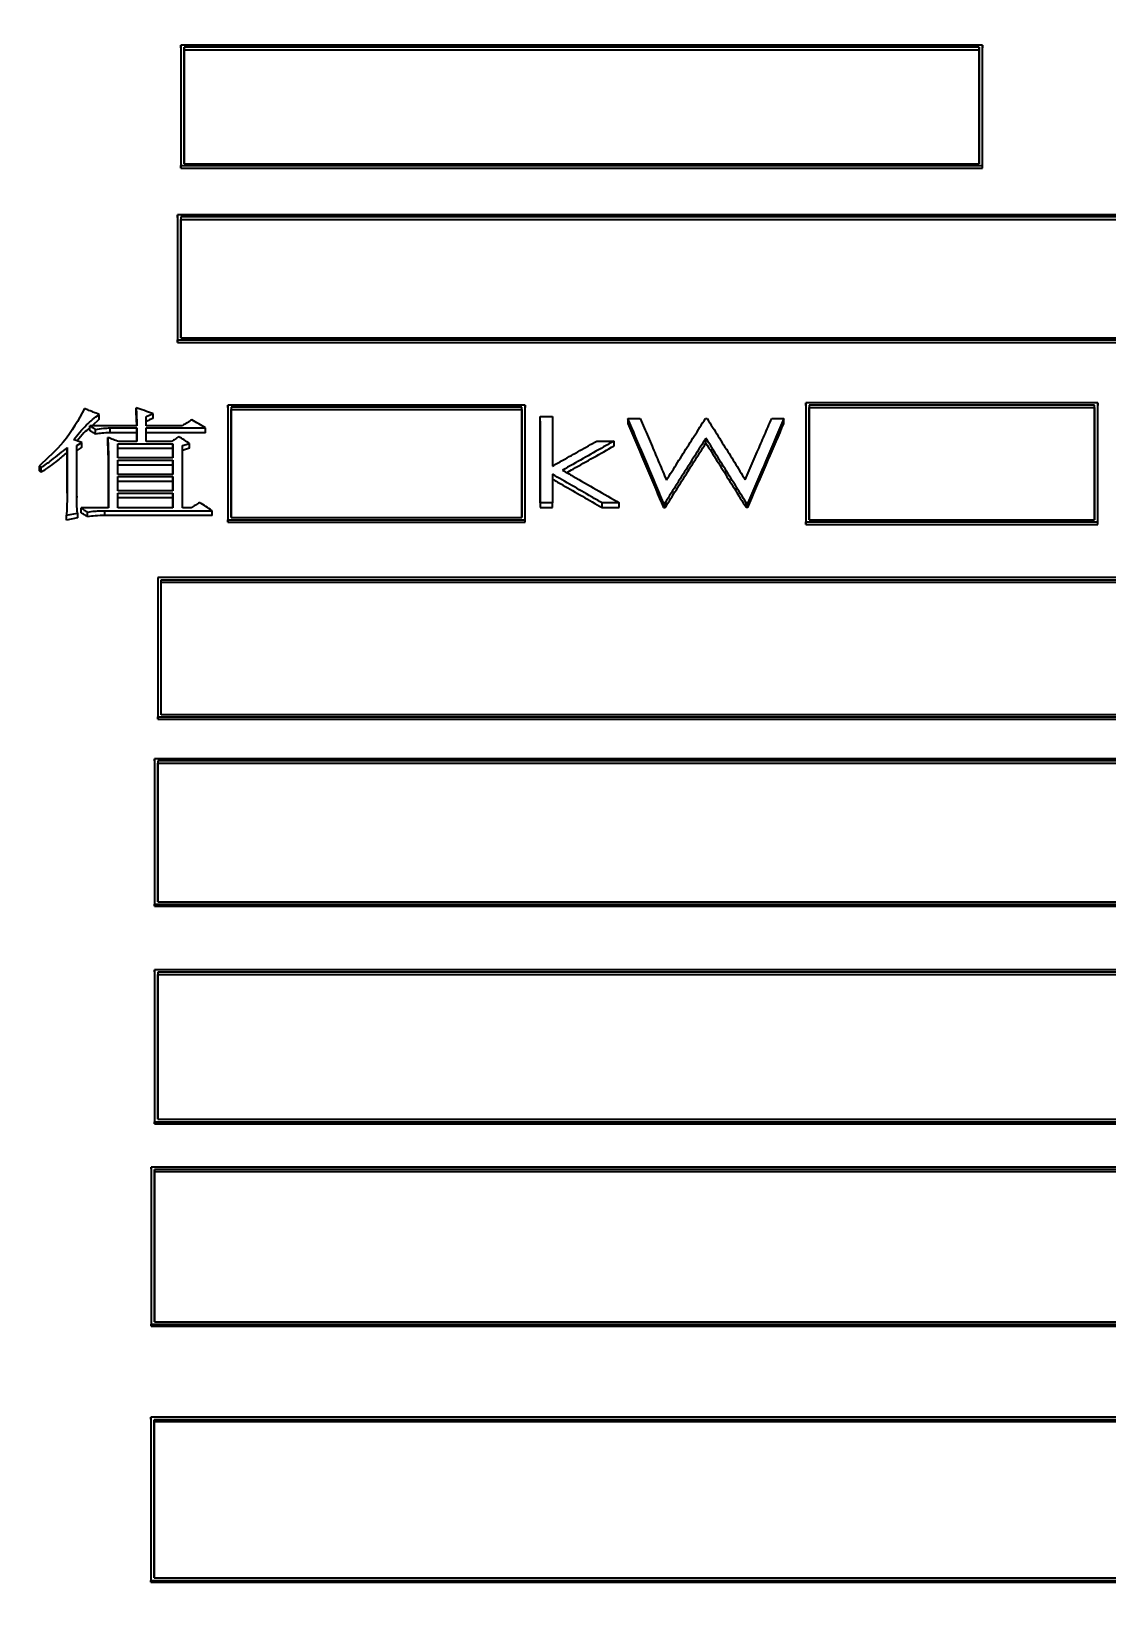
# Model space of a CAD drawing. Header units: millimetres. Extents: x 2126 to 3741, y 477 to 1658.
# Drawn here: x 2364.45 to 2380.51, y 1398.59 to 1422.12 of the extents above; entities that cross this region are included whole.
import ezdxf

# ---------------------------------------------------------------- set-up
doc = ezdxf.new("R2010")
doc.units = ezdxf.units.MM
doc.layers.add('AM_5', color=3, linetype='Continuous', lineweight=25)
doc.styles.add('SLDTEXTSTYLE1', font='txt.shx', dxfattribs={"width": 0.7, "bigfont": 'gbcbig.shx'})
doc.dimstyles.new('SLDDIMSTYLE12$0', dxfattribs={"dimtxt": 12, "dimasz": 10, "dimexe": 0, "dimexo": 0.0625, "dimgap": 0.875, "dimtad": 1, "dimdec": 1, "dimlfac": 1.8, "dimrnd": 1e-09, "dimzin": 12, "dimdsep": 46, "dimtxsty": 'SLDTEXTSTYLE1', "dimcen": 0.09, "dimdle": 8.16, "dimclrd": 3, "dimclre": 3, "dimadec": 0, "dimazin": 3, "dimtfac": 1, "dimtdec": 1, "dimtofl": 0, "dimtmove": 0, "dimatfit": 3, "dimfxl": 0, "dimfrac": 2, "dimtolj": 1, "dimlwd": 5, "dimlwe": 5, "dimarcsym": 0})

# ---------------------------------------------------------------- blocks, each defined once
blk = doc.blocks.new('*D20')
at = {"layer": 'AM_5', "color": 3, "lineweight": 5, "transparency": 16777216}
blk.add_line((2548.033, 1555.7), (2264.196, 1555.7), dxfattribs=at)
at = {"layer": 'AM_5', "color": 3, "linetype": 'Continuous', "lineweight": 5, "transparency": 16777216}
for p, q in [((2264.196, 1545.7), (2264.196, 1266.959)), ((2595.101, 1256.959), (2264.196, 1256.959))]:
    blk.add_line(p, q, dxfattribs=at)
at = {"layer": 'AM_5', "color": 3, "transparency": 16777216}
for points in [[(2262.529, 1545.7), (2265.863, 1545.7), (2264.196, 1555.7)], [(2262.529, 1266.959), (2265.863, 1266.959), (2264.196, 1256.959)]]:
    blk.add_solid(points, dxfattribs=at)
at = {"layer": 'Defpoints', "color": 0, "transparency": 16777216}
for p in [(2548.096, 1555.7), (2264.196, 1256.959), (2595.163, 1256.959)]:
    blk.add_point(p, dxfattribs=at)
at = {"layer": 'AM_5', "color": 0, "transparency": 16777216, "insert": (2257.321, 1403.647), "char_height": 12, "attachment_point": 5, "rotation": 90, "style": 'SLDTEXTSTYLE1'}
blk.add_mtext('\\A1;350', dxfattribs=at)

msp = doc.modelspace()

# ---------------------------------------------------------------- linework, layer by layer
at = {"color": 7, "linetype": 'Continuous', "lineweight": 25}
for p, q in [((2366.686, 1421.875), (2366.686, 1421.914)), ((2378.669, 1421.914), (2366.686, 1421.914)), ((2366.686, 1421.875), (2366.686, 1420.077)), ((2378.619, 1421.887), (2366.736, 1421.887)), ((2366.736, 1421.847), (2366.736, 1421.887)), ((2366.736, 1421.847), (2378.619, 1421.847)), ((2378.619, 1421.887), (2378.619, 1421.847)), ((2378.669, 1421.914), (2378.669, 1421.875)), ((2378.669, 1420.077), (2378.669, 1421.875)), ((2366.736, 1420.144), (2378.619, 1420.144)), ((2366.686, 1420.077), (2366.686, 1420.116)), ((2366.686, 1420.116), (2378.669, 1420.115)), ((2366.686, 1420.077), (2378.669, 1420.077)), ((2378.669, 1420.077), (2378.669, 1420.115)), ((2366.636, 1419.342), (2366.636, 1419.38)), ((2388.769, 1419.379), (2366.636, 1419.38)), ((2388.719, 1419.35), (2366.686, 1419.351)), ((2366.686, 1419.312), (2388.719, 1419.312)), ((2366.636, 1417.959), (2366.636, 1417.472)), ((2366.636, 1417.472), (2366.636, 1417.509)), ((2366.636, 1417.509), (2388.769, 1417.509)), ((2366.636, 1417.472), (2388.769, 1417.471)), ((2366.686, 1417.539), (2388.719, 1417.539)), ((2365.464, 1416.323), (2365.464, 1416.396)), ((2366.015, 1416.424), (2366.015, 1416.496)), ((2366.264, 1416.409), (2366.264, 1416.336)), ((2367.389, 1416.499), (2367.389, 1416.536)), ((2367.389, 1416.536), (2367.389, 1414.821)), ((2371.83, 1416.536), (2367.389, 1416.536)), ((2367.389, 1416.499), (2367.389, 1414.785)), ((2371.78, 1416.505), (2367.439, 1416.505)), ((2367.439, 1416.505), (2367.439, 1414.853)), ((2367.439, 1414.853), (2367.439, 1416.469)), ((2367.439, 1416.469), (2371.78, 1416.469)), ((2371.78, 1414.853), (2371.78, 1416.505)), ((2371.78, 1416.469), (2371.78, 1416.505)), ((2371.78, 1416.469), (2371.78, 1414.853)), ((2371.83, 1414.821), (2371.83, 1416.536)), ((2371.83, 1416.536), (2371.83, 1416.499)), ((2371.83, 1414.785), (2371.83, 1416.499)), ((2376.026, 1416.53), (2376.026, 1416.567)), ((2376.026, 1416.567), (2376.026, 1414.789)), ((2380.389, 1416.567), (2376.026, 1416.567)), ((2376.026, 1416.53), (2376.026, 1414.753)), ((2380.339, 1416.536), (2376.076, 1416.536)), ((2376.076, 1416.536), (2376.076, 1414.821)), ((2376.076, 1414.821), (2376.076, 1416.499)), ((2376.076, 1416.499), (2380.339, 1416.499)), ((2380.339, 1414.821), (2380.339, 1416.536)), ((2380.339, 1416.499), (2380.339, 1416.536)), ((2380.339, 1416.499), (2380.339, 1414.821)), ((2380.389, 1414.789), (2380.389, 1416.567)), ((2380.389, 1416.567), (2380.389, 1416.53)), ((2380.389, 1414.753), (2380.389, 1416.53)), ((2366.026, 1416.227), (2365.323, 1416.227)), ((2365.323, 1416.155), (2365.323, 1416.227)), ((2365.464, 1416.323), (2365.357, 1416.227)), ((2365.41, 1416.101), (2365.41, 1416.173)), ((2365.626, 1416.194), (2366.026, 1416.194)), ((2365.626, 1416.121), (2365.626, 1416.194)), ((2366.026, 1416.194), (2366.026, 1415.991)), ((2366.026, 1416.121), (2366.026, 1416.194)), ((2366.167, 1416.227), (2366.167, 1416.362)), ((2366.708, 1416.227), (2366.167, 1416.227)), ((2366.167, 1416.194), (2367.054, 1416.194)), ((2366.167, 1415.991), (2366.167, 1416.194)), ((2367.054, 1416.121), (2367.054, 1416.194)), ((2372.058, 1415.074), (2372.058, 1416.366)), ((2372.058, 1416.294), (2372.058, 1416.366)), ((2372.058, 1416.366), (2372.238, 1416.366)), ((2372.058, 1416.294), (2372.058, 1415.003)), ((2372.238, 1416.366), (2372.238, 1415.623)), ((2373.366, 1416.334), (2373.366, 1416.262)), ((2373.366, 1416.334), (2373.551, 1416.334)), ((2374.525, 1416.334), (2374.551, 1416.334)), ((2375.516, 1416.334), (2375.699, 1416.334)), ((2375.699, 1416.262), (2375.699, 1416.334)), ((2364.988, 1415.902), (2364.988, 1415.219)), ((2364.988, 1415.83), (2364.988, 1415.902)), ((2365.128, 1415.93), (2365.204, 1415.977)), ((2365.128, 1415.246), (2365.128, 1415.93)), ((2365.204, 1415.905), (2365.128, 1415.857)), ((2365.204, 1415.905), (2365.204, 1415.977)), ((2365.594, 1415.979), (2365.594, 1416.052)), ((2366.026, 1416.121), (2365.626, 1416.121)), ((2365.745, 1415.957), (2366.567, 1415.957)), ((2365.745, 1415.746), (2365.745, 1415.957)), ((2366.026, 1415.991), (2365.756, 1415.991)), ((2366.026, 1415.991), (2366.026, 1416.121)), ((2367.054, 1416.121), (2366.167, 1416.121)), ((2366.545, 1415.991), (2366.167, 1415.991)), ((2366.567, 1415.957), (2366.567, 1415.746)), ((2366.567, 1415.885), (2366.567, 1415.957)), ((2366.708, 1414.998), (2366.708, 1415.93)), ((2366.816, 1415.891), (2366.816, 1415.963)), ((2372.903, 1415.998), (2373.161, 1415.998)), ((2373.161, 1415.926), (2373.161, 1415.998)), ((2374.533, 1415.968), (2374.533, 1416.041)), ((2364.988, 1415.219), (2364.988, 1415.83)), ((2365.604, 1415.766), (2365.604, 1414.998)), ((2365.604, 1415.695), (2365.604, 1415.766)), ((2365.604, 1414.998), (2365.604, 1415.695)), ((2366.567, 1415.885), (2365.745, 1415.885)), ((2366.567, 1415.746), (2365.745, 1415.746)), ((2365.745, 1415.712), (2366.567, 1415.712)), ((2365.745, 1415.5), (2365.745, 1415.712)), ((2366.567, 1415.746), (2366.567, 1415.885)), ((2366.567, 1415.712), (2366.567, 1415.5)), ((2366.567, 1415.64), (2366.567, 1415.712)), ((2366.816, 1415.891), (2366.708, 1415.857)), ((2364.566, 1415.623), (2364.598, 1415.603)), ((2364.566, 1415.623), (2364.566, 1415.552)), ((2364.566, 1415.552), (2364.598, 1415.531)), ((2364.598, 1415.531), (2364.598, 1415.603)), ((2366.567, 1415.64), (2365.745, 1415.64)), ((2366.567, 1415.5), (2365.745, 1415.5)), ((2365.745, 1415.466), (2366.567, 1415.466)), ((2365.745, 1415.253), (2365.745, 1415.466)), ((2366.567, 1415.5), (2366.567, 1415.64)), ((2366.567, 1415.466), (2366.567, 1415.253)), ((2366.567, 1415.395), (2366.567, 1415.466)), ((2372.238, 1415.502), (2372.238, 1415.074)), ((2366.567, 1415.395), (2365.745, 1415.395)), ((2366.567, 1415.253), (2365.745, 1415.253)), ((2365.745, 1415.219), (2366.567, 1415.219)), ((2365.745, 1414.998), (2365.745, 1415.219)), ((2366.567, 1415.253), (2366.567, 1415.395)), ((2366.567, 1415.219), (2366.567, 1414.998)), ((2366.567, 1415.148), (2366.567, 1415.219)), ((2365.128, 1415.175), (2365.128, 1415.156)), ((2365.604, 1414.998), (2365.193, 1414.998)), ((2365.193, 1414.927), (2365.193, 1414.998)), ((2366.567, 1415.148), (2365.745, 1415.148)), ((2366.567, 1414.998), (2365.745, 1414.998)), ((2366.567, 1414.998), (2366.567, 1415.148)), ((2366.838, 1414.998), (2366.708, 1414.998)), ((2372.058, 1415.074), (2372.058, 1415.003)), ((2372.238, 1415.074), (2372.058, 1415.074)), ((2372.058, 1415.003), (2372.238, 1415.003)), ((2372.238, 1415.003), (2372.238, 1415.074)), ((2372.98, 1415.003), (2372.98, 1415.074)), ((2373.238, 1415.074), (2372.98, 1415.074)), ((2372.98, 1415.003), (2373.238, 1415.003)), ((2373.238, 1415.003), (2373.238, 1415.074)), ((2373.898, 1415.003), (2373.898, 1415.074)), ((2373.924, 1415.074), (2373.898, 1415.074)), ((2373.898, 1415.003), (2373.924, 1415.003)), ((2373.924, 1415.074), (2373.924, 1415.003)), ((2375.134, 1415.003), (2375.134, 1415.074)), ((2375.16, 1415.074), (2375.134, 1415.074)), ((2375.16, 1415.003), (2375.134, 1415.003)), ((2375.16, 1415.074), (2375.16, 1415.003)), ((2364.977, 1414.888), (2365.139, 1414.922)), ((2364.977, 1414.817), (2364.977, 1414.888)), ((2365.139, 1414.852), (2364.977, 1414.817)), ((2365.139, 1414.922), (2365.139, 1414.852)), ((2365.291, 1414.865), (2365.291, 1414.936)), ((2365.55, 1414.886), (2365.55, 1414.957)), ((2367.151, 1414.886), (2365.55, 1414.886)), ((2367.151, 1414.886), (2367.151, 1414.957)), ((2367.389, 1414.785), (2367.389, 1414.821)), ((2367.389, 1414.821), (2371.83, 1414.821)), ((2367.389, 1414.785), (2371.83, 1414.785)), ((2367.439, 1414.853), (2371.78, 1414.853)), ((2371.83, 1414.785), (2371.83, 1414.821)), ((2376.026, 1414.753), (2376.026, 1414.789)), ((2376.026, 1414.789), (2380.389, 1414.789)), ((2376.026, 1414.753), (2380.389, 1414.753)), ((2376.076, 1414.821), (2380.339, 1414.821)), ((2380.389, 1414.753), (2380.389, 1414.789)), ((2366.341, 1413.958), (2366.341, 1413.922)), ((2388.474, 1413.957), (2366.341, 1413.958)), ((2366.391, 1413.925), (2388.424, 1413.925)), ((2366.391, 1413.89), (2388.424, 1413.89)), ((2366.341, 1412.882), (2366.341, 1411.841)), ((2388.424, 1411.908), (2366.391, 1411.908)), ((2366.341, 1411.841), (2366.341, 1411.875)), ((2366.341, 1411.875), (2388.474, 1411.874)), ((2366.341, 1411.841), (2388.474, 1411.841)), ((2366.291, 1411.217), (2366.291, 1411.25)), ((2388.424, 1411.25), (2366.291, 1411.25)), ((2388.374, 1411.216), (2366.341, 1411.216)), ((2366.341, 1411.216), (2366.341, 1411.183)), ((2366.341, 1411.183), (2388.374, 1411.183)), ((2366.291, 1410.132), (2366.291, 1409.045)), ((2366.291, 1409.045), (2366.291, 1409.077)), ((2366.291, 1409.077), (2388.424, 1409.077)), ((2366.341, 1409.112), (2388.374, 1409.112)), ((2366.291, 1409.045), (2388.424, 1409.045)), ((2388.424, 1408.092), (2366.291, 1408.092)), ((2366.291, 1408.062), (2366.291, 1408.092)), ((2388.374, 1408.057), (2366.341, 1408.057)), ((2366.341, 1408.057), (2366.341, 1408.026)), ((2366.341, 1408.026), (2388.374, 1408.026)), ((2366.291, 1406.108), (2366.291, 1405.794)), ((2366.291, 1405.823), (2388.424, 1405.823)), ((2366.291, 1405.794), (2366.291, 1405.823)), ((2366.291, 1405.794), (2388.424, 1405.794)), ((2366.341, 1405.86), (2388.374, 1405.86)), ((2388.374, 1405.146), (2366.241, 1405.146)), ((2366.241, 1405.118), (2366.241, 1405.146)), ((2366.241, 1405.118), (2366.241, 1402.77)), ((2388.324, 1405.109), (2366.291, 1405.109)), ((2366.291, 1405.08), (2366.291, 1405.109)), ((2366.291, 1405.08), (2388.324, 1405.08)), ((2366.241, 1402.797), (2388.374, 1402.797)), ((2366.241, 1402.77), (2366.241, 1402.797)), ((2366.241, 1402.77), (2388.374, 1402.77)), ((2366.291, 1402.835), (2388.324, 1402.835)), ((2388.369, 1401.407), (2366.236, 1401.407)), ((2366.236, 1401.38), (2366.236, 1401.407)), ((2366.236, 1401.38), (2366.236, 1398.942)), ((2388.319, 1401.368), (2366.286, 1401.368)), ((2366.286, 1401.342), (2366.286, 1401.368)), ((2366.286, 1401.342), (2388.319, 1401.342)), ((2366.236, 1398.967), (2388.369, 1398.968)), ((2366.236, 1398.942), (2366.236, 1398.967)), ((2366.286, 1399.007), (2388.319, 1399.007)), ((2366.236, 1398.942), (2388.369, 1398.943))]:
    msp.add_line(p, q, dxfattribs=at)
at = {"color": 7, "linetype": 'Continuous', "lineweight": 25, "flags": 128}
for points in [[(2365.204, 1415.977), (2365.159, 1415.992), (2365.122, 1416.005), (2365.085, 1416.018)], [(2366.708, 1415.93), (2366.762, 1415.947), (2366.816, 1415.963)], [(2365.55, 1414.957), (2366.145, 1414.957), (2367.151, 1414.957)]]:
    msp.add_lwpolyline(points, dxfattribs=at)
at = {"color": 7, "linetype": 'Continuous', "lineweight": 25}
for points, knots in [([(2366.686, 1421.914), (2366.686, 1421.738), (2366.686, 1421.385), (2366.686, 1420.787), (2366.686, 1420.36), (2366.686, 1420.116)], [0, 0, 0, 0, 0.300085, 0.60017, 1, 1, 1, 1]), ([(2366.736, 1421.887), (2366.736, 1421.711), (2366.736, 1421.358), (2366.736, 1420.778), (2366.736, 1420.369), (2366.736, 1420.144)], [0, 0, 0, 0, 0.30968, 0.61936, 1, 1, 1, 1]), ([(2366.736, 1420.144), (2366.736, 1420.279), (2366.736, 1420.562), (2366.736, 1421.134), (2366.736, 1421.562), (2366.736, 1421.847)], [0, 0, 0, 0, 0.2332649, 0.4889095, 1, 1, 1, 1]), ([(2378.619, 1420.144), (2378.619, 1420.327), (2378.619, 1420.694), (2378.619, 1421.276), (2378.619, 1421.67), (2378.619, 1421.887)], [0, 0, 0, 0, 0.30968, 0.619361, 1, 1, 1, 1]), ([(2378.619, 1421.847), (2378.619, 1421.705), (2378.619, 1421.42), (2378.619, 1420.856), (2378.619, 1420.426), (2378.619, 1420.144)], [0, 0, 0, 0, 0.255678, 0.511356, 1, 1, 1, 1]), ([(2378.669, 1420.115), (2378.669, 1420.299), (2378.669, 1420.666), (2378.669, 1421.267), (2378.669, 1421.679), (2378.669, 1421.914)], [0, 0, 0, 0, 0.300085, 0.600171, 1, 1, 1, 1]), ([(2366.636, 1419.38), (2366.636, 1419.196), (2366.636, 1418.828), (2366.636, 1418.206), (2366.636, 1417.762), (2366.636, 1417.509)], [0, 0, 0, 0, 0.300081, 0.600162, 1, 1, 1, 1]), ([(2366.686, 1419.351), (2366.686, 1419.167), (2366.686, 1418.799), (2366.686, 1418.196), (2366.686, 1417.772), (2366.686, 1417.539)], [0, 0, 0, 0, 0.309921, 0.619841, 1, 1, 1, 1]), ([(2366.686, 1417.539), (2366.686, 1417.68), (2366.686, 1417.975), (2366.686, 1418.569), (2366.686, 1419.015), (2366.686, 1419.312)], [0, 0, 0, 0, 0.234587, 0.489783, 1, 1, 1, 1]), ([(2365.247, 1416.483), (2365.153, 1416.312), (2364.983, 1416.005), (2364.694, 1415.741), (2364.566, 1415.623)], [0, 0, 0, 0, 0.556051, 1, 1, 1, 1]), ([(2365.085, 1416.018), (2365.144, 1416.094), (2365.251, 1416.23), (2365.398, 1416.345), (2365.464, 1416.396)], [0, 0, 0, 0, 0.5582906, 1, 1, 1, 1]), ([(2365.464, 1416.396), (2365.435, 1416.407), (2365.384, 1416.428), (2365.312, 1416.457), (2365.269, 1416.474), (2365.247, 1416.483)], [0, 0, 0, 0, 0.402372, 0.701186, 1, 1, 1, 1]), ([(2366.015, 1416.496), (2366.017, 1416.472), (2366.022, 1416.422), (2366.025, 1416.332), (2366.026, 1416.267), (2366.026, 1416.227)], [0, 0, 0, 0, 0.276869, 0.553757, 1, 1, 1, 1]), ([(2366.264, 1416.409), (2366.223, 1416.424), (2366.14, 1416.453), (2366.057, 1416.482), (2366.015, 1416.496)], [0, 0, 0, 0, 0.499999, 1, 1, 1, 1]), ([(2366.025, 1416.227), (2366.025, 1416.228), (2366.025, 1416.254), (2366.024, 1416.319), (2366.019, 1416.384), (2366.015, 1416.424)], [0, 0, 0, 0, 0.01134, 0.390566, 1, 1, 1, 1]), ([(2366.167, 1416.362), (2366.183, 1416.37), (2366.216, 1416.386), (2366.248, 1416.401), (2366.264, 1416.409)], [0, 0, 0, 0, 0.500001, 1, 1, 1, 1]), ([(2365.323, 1416.197), (2365.293, 1416.171), (2365.222, 1416.11), (2365.166, 1416.041), (2365.134, 1416.001)], [0, 0, 0, 0, 0.417891, 1, 1, 1, 1]), ([(2365.323, 1416.227), (2365.338, 1416.218), (2365.366, 1416.2), (2365.395, 1416.182), (2365.41, 1416.173)], [0, 0, 0, 0, 0.5, 1, 1, 1, 1]), ([(2365.41, 1416.101), (2365.395, 1416.11), (2365.366, 1416.128), (2365.338, 1416.146), (2365.323, 1416.155)], [0, 0, 0, 0, 0.500002, 1, 1, 1, 1]), ([(2365.41, 1416.173), (2365.449, 1416.18), (2365.521, 1416.192), (2365.594, 1416.193), (2365.626, 1416.194)], [0, 0, 0, 0, 0.558835, 1, 1, 1, 1]), ([(2366.264, 1416.336), (2366.248, 1416.329), (2366.216, 1416.313), (2366.183, 1416.297), (2366.167, 1416.289)], [0, 0, 0, 0, 0.5, 1, 1, 1, 1]), ([(2366.848, 1416.315), (2366.825, 1416.3), (2366.778, 1416.271), (2366.731, 1416.242), (2366.708, 1416.227)], [0, 0, 0, 0, 0.499999, 1, 1, 1, 1]), ([(2367.054, 1416.194), (2367.02, 1416.214), (2366.951, 1416.254), (2366.883, 1416.295), (2366.848, 1416.315)], [0, 0, 0, 0, 0.5, 1, 1, 1, 1]), ([(2373.898, 1415.074), (2373.878, 1415.122), (2373.778, 1415.361), (2373.601, 1415.783), (2373.444, 1416.152), (2373.366, 1416.334)], [0, 0, 0, 0, 0.1124832, 0.5624214, 1, 1, 1, 1]), ([(2373.366, 1416.262), (2373.386, 1416.215), (2373.486, 1415.981), (2373.663, 1415.564), (2373.821, 1415.188), (2373.898, 1415.003)], [0, 0, 0, 0, 0.112618, 0.563095, 1, 1, 1, 1]), ([(2373.551, 1416.334), (2373.571, 1416.289), (2373.63, 1416.152), (2373.724, 1415.93), (2373.835, 1415.669), (2373.907, 1415.498), (2373.943, 1415.413)], [0, 0, 0, 0, 0.149662, 0.448988, 0.724491, 1, 1, 1, 1]), ([(2373.943, 1415.413), (2373.971, 1415.457), (2374.054, 1415.59), (2374.192, 1415.81), (2374.359, 1416.073), (2374.47, 1416.247), (2374.525, 1416.334)], [0, 0, 0, 0, 0.14292, 0.42876, 0.714377, 1, 1, 1, 1]), ([(2374.551, 1416.334), (2374.579, 1416.291), (2374.661, 1416.16), (2374.797, 1415.942), (2374.96, 1415.681), (2375.068, 1415.507), (2375.122, 1415.419)], [0, 0, 0, 0, 0.1441148, 0.4323449, 0.7161696, 1, 1, 1, 1]), ([(2375.122, 1415.419), (2375.142, 1415.466), (2375.201, 1415.605), (2375.297, 1415.827), (2375.408, 1416.085), (2375.48, 1416.251), (2375.516, 1416.334)], [0, 0, 0, 0, 0.150485, 0.451455, 0.725725, 1, 1, 1, 1]), ([(2375.699, 1416.334), (2375.679, 1416.288), (2375.578, 1416.054), (2375.398, 1415.636), (2375.239, 1415.26), (2375.16, 1415.074)], [0, 0, 0, 0, 0.112359, 0.561802, 1, 1, 1, 1]), ([(2375.16, 1415.003), (2375.18, 1415.051), (2375.281, 1415.29), (2375.461, 1415.711), (2375.621, 1416.08), (2375.699, 1416.262)], [0, 0, 0, 0, 0.112494, 0.562474, 1, 1, 1, 1]), ([(2364.598, 1415.603), (2364.651, 1415.639), (2364.745, 1415.705), (2364.873, 1415.806), (2364.95, 1415.87), (2364.988, 1415.902)], [0, 0, 0, 0, 0.38007, 0.689866, 1, 1, 1, 1]), ([(2365.626, 1416.121), (2365.585, 1416.12), (2365.512, 1416.119), (2365.441, 1416.106), (2365.41, 1416.101)], [0, 0, 0, 0, 0.561085, 1, 1, 1, 1]), ([(2365.594, 1416.052), (2365.594, 1416.049), (2365.594, 1416.045), (2365.594, 1416.04), (2365.594, 1416.035), (2365.594, 1416.031), (2365.595, 1416.027), (2365.595, 1416.022), (2365.595, 1416.018), (2365.595, 1416.014), (2365.595, 1416.009), (2365.595, 1416.005), (2365.595, 1416.001), (2365.596, 1415.995), (2365.596, 1415.991), (2365.596, 1415.987), (2365.596, 1415.982), (2365.596, 1415.975), (2365.597, 1415.966), (2365.597, 1415.957), (2365.597, 1415.949), (2365.598, 1415.94), (2365.598, 1415.931), (2365.598, 1415.923), (2365.599, 1415.914), (2365.599, 1415.903), (2365.6, 1415.894), (2365.6, 1415.886), (2365.6, 1415.877), (2365.601, 1415.868), (2365.601, 1415.859), (2365.601, 1415.851), (2365.602, 1415.842), (2365.602, 1415.833), (2365.602, 1415.827), (2365.602, 1415.82), (2365.603, 1415.814), (2365.603, 1415.808), (2365.603, 1415.804), (2365.603, 1415.8), (2365.603, 1415.795), (2365.603, 1415.791), (2365.604, 1415.787), (2365.604, 1415.782), (2365.604, 1415.777), (2365.604, 1415.772), (2365.604, 1415.768), (2365.604, 1415.766)], [0, 0, 0, 0, 0.0228582, 0.0457162, 0.0571452, 0.0685742, 0.0914321, 0.1028611, 0.1142901, 0.1371481, 0.1485771, 0.1600061, 0.1828641, 0.1942931, 0.217151, 0.22858, 0.240009, 0.262867, 0.308583, 0.3314409, 0.3542989, 0.4000149, 0.4228729, 0.4457309, 0.4914468, 0.5143048, 0.5600208, 0.5828788, 0.6057367, 0.6514527, 0.6743107, 0.6971687, 0.7428846, 0.7657426, 0.7886006, 0.8114586, 0.8343166, 0.8571745, 0.8686035, 0.8800325, 0.9028905, 0.9143195, 0.9257485, 0.9486065, 0.9600355, 0.9800177, 1, 1, 1, 1]), ([(2365.756, 1415.991), (2365.729, 1416.001), (2365.675, 1416.021), (2365.621, 1416.041), (2365.594, 1416.052)], [0, 0, 0, 0, 0.5, 1, 1, 1, 1]), ([(2365.604, 1415.695), (2365.603, 1415.729), (2365.601, 1415.794), (2365.597, 1415.889), (2365.595, 1415.949), (2365.594, 1415.979)], [0, 0, 0, 0, 0.366196, 0.683098, 1, 1, 1, 1]), ([(2366.654, 1416.065), (2366.636, 1416.053), (2366.6, 1416.028), (2366.564, 1416.003), (2366.545, 1415.991)], [0, 0, 0, 0, 0.499999, 1, 1, 1, 1]), ([(2366.816, 1415.963), (2366.789, 1415.98), (2366.735, 1416.014), (2366.681, 1416.048), (2366.654, 1416.065)], [0, 0, 0, 0, 0.499999, 1, 1, 1, 1]), ([(2372.238, 1415.623), (2372.29, 1415.653), (2372.427, 1415.73), (2372.649, 1415.855), (2372.818, 1415.95), (2372.903, 1415.998)], [0, 0, 0, 0, 0.2361126, 0.6180558, 1, 1, 1, 1]), ([(2373.161, 1415.998), (2373.108, 1415.969), (2372.954, 1415.882), (2372.696, 1415.736), (2372.492, 1415.62), (2372.389, 1415.562)], [0, 0, 0, 0, 0.203788, 0.601893, 1, 1, 1, 1]), ([(2372.452, 1415.526), (2372.484, 1415.544), (2372.617, 1415.62), (2372.854, 1415.753), (2373.058, 1415.868), (2373.161, 1415.926)], [0, 0, 0, 0, 0.133273, 0.566636, 1, 1, 1, 1]), ([(2374.533, 1416.041), (2374.505, 1415.997), (2374.421, 1415.865), (2374.278, 1415.639), (2374.103, 1415.361), (2373.983, 1415.17), (2373.924, 1415.074)], [0, 0, 0, 0, 0.13729, 0.411869, 0.705931, 1, 1, 1, 1]), ([(2373.924, 1415.003), (2373.952, 1415.048), (2374.035, 1415.182), (2374.179, 1415.41), (2374.354, 1415.687), (2374.473, 1415.875), (2374.533, 1415.968)], [0, 0, 0, 0, 0.1374393, 0.4123184, 0.7061558, 1, 1, 1, 1]), ([(2375.134, 1415.074), (2375.107, 1415.119), (2375.024, 1415.253), (2374.882, 1415.481), (2374.709, 1415.759), (2374.592, 1415.947), (2374.533, 1416.041)], [0, 0, 0, 0, 0.137552, 0.412656, 0.706324, 1, 1, 1, 1]), ([(2374.533, 1415.968), (2374.56, 1415.925), (2374.643, 1415.793), (2374.785, 1415.566), (2374.958, 1415.289), (2375.076, 1415.098), (2375.134, 1415.003)], [0, 0, 0, 0, 0.137702, 0.413107, 0.70655, 1, 1, 1, 1]), ([(2364.988, 1415.83), (2364.941, 1415.791), (2364.856, 1415.719), (2364.726, 1415.62), (2364.641, 1415.561), (2364.598, 1415.531)], [0, 0, 0, 0, 0.380303, 0.689878, 1, 1, 1, 1]), ([(2372.98, 1415.074), (2372.928, 1415.104), (2372.778, 1415.191), (2372.531, 1415.334), (2372.335, 1415.446), (2372.238, 1415.502)], [0, 0, 0, 0, 0.210801, 0.6054, 1, 1, 1, 1]), ([(2372.238, 1415.43), (2372.29, 1415.4), (2372.44, 1415.315), (2372.687, 1415.172), (2372.883, 1415.06), (2372.98, 1415.003)], [0, 0, 0, 0, 0.210912, 0.605455, 1, 1, 1, 1]), ([(2372.389, 1415.562), (2372.442, 1415.533), (2372.609, 1415.437), (2372.892, 1415.274), (2373.123, 1415.141), (2373.238, 1415.074)], [0, 0, 0, 0, 0.184797, 0.592397, 1, 1, 1, 1]), ([(2364.988, 1415.219), (2364.988, 1415.216), (2364.988, 1415.211), (2364.987, 1415.205), (2364.987, 1415.2), (2364.987, 1415.195), (2364.987, 1415.19), (2364.987, 1415.184), (2364.987, 1415.179), (2364.986, 1415.174), (2364.986, 1415.169), (2364.986, 1415.164), (2364.986, 1415.158), (2364.986, 1415.15), (2364.985, 1415.14), (2364.985, 1415.13), (2364.985, 1415.119), (2364.984, 1415.109), (2364.984, 1415.099), (2364.984, 1415.089), (2364.983, 1415.078), (2364.983, 1415.068), (2364.983, 1415.058), (2364.982, 1415.048), (2364.982, 1415.038), (2364.982, 1415.027), (2364.981, 1415.02), (2364.981, 1415.012), (2364.981, 1415.004), (2364.981, 1414.997), (2364.98, 1414.989), (2364.98, 1414.982), (2364.98, 1414.977), (2364.98, 1414.972), (2364.98, 1414.967), (2364.979, 1414.962), (2364.979, 1414.957), (2364.979, 1414.952), (2364.979, 1414.947), (2364.979, 1414.941), (2364.979, 1414.936), (2364.978, 1414.931), (2364.978, 1414.926), (2364.978, 1414.921), (2364.978, 1414.916), (2364.978, 1414.911), (2364.978, 1414.906), (2364.977, 1414.9), (2364.977, 1414.895), (2364.977, 1414.891), (2364.977, 1414.888)], [0, 0, 0, 0, 0.023174, 0.046349, 0.057936, 0.069523, 0.092698, 0.104285, 0.115872, 0.139047, 0.150634, 0.162221, 0.185396, 0.20857, 0.231745, 0.278094, 0.301268, 0.324442, 0.370791, 0.393966, 0.41714, 0.463489, 0.486664, 0.509838, 0.556187, 0.579362, 0.602536, 0.625711, 0.648885, 0.672059, 0.695234, 0.718408, 0.729996, 0.741583, 0.764757, 0.776345, 0.787932, 0.811106, 0.822693, 0.834281, 0.857455, 0.869042, 0.88063, 0.903804, 0.915391, 0.926979, 0.950153, 0.96174, 0.973327, 1, 1, 1, 1]), ([(2365.139, 1414.922), (2365.139, 1414.925), (2365.139, 1414.93), (2365.138, 1414.94), (2365.137, 1414.95), (2365.136, 1414.96), (2365.135, 1414.966), (2365.135, 1414.971), (2365.134, 1414.976), (2365.134, 1414.983), (2365.133, 1414.99), (2365.133, 1415), (2365.132, 1415.01), (2365.131, 1415.02), (2365.131, 1415.031), (2365.131, 1415.041), (2365.13, 1415.051), (2365.13, 1415.061), (2365.129, 1415.071), (2365.129, 1415.081), (2365.129, 1415.091), (2365.129, 1415.101), (2365.129, 1415.111), (2365.128, 1415.121), (2365.128, 1415.131), (2365.128, 1415.141), (2365.128, 1415.149), (2365.128, 1415.156), (2365.128, 1415.163), (2365.128, 1415.169), (2365.128, 1415.174), (2365.128, 1415.179), (2365.128, 1415.184), (2365.128, 1415.189), (2365.128, 1415.194), (2365.128, 1415.199), (2365.128, 1415.204), (2365.128, 1415.209), (2365.128, 1415.214), (2365.128, 1415.219), (2365.128, 1415.224), (2365.128, 1415.229), (2365.128, 1415.234), (2365.128, 1415.24), (2365.128, 1415.244), (2365.128, 1415.246)], [0, 0, 0, 0, 0.023274, 0.046547, 0.093095, 0.116368, 0.139642, 0.151279, 0.162916, 0.18619, 0.209463, 0.232737, 0.279285, 0.302558, 0.325832, 0.372379, 0.395653, 0.418927, 0.465474, 0.488748, 0.512022, 0.558569, 0.581843, 0.605117, 0.651664, 0.674938, 0.698211, 0.721485, 0.744759, 0.756396, 0.779669, 0.791306, 0.802943, 0.826217, 0.837854, 0.84949, 0.872764, 0.884401, 0.896038, 0.919311, 0.930948, 0.942585, 0.965859, 0.977496, 1, 1, 1, 1]), ([(2365.193, 1414.998), (2365.21, 1414.988), (2365.242, 1414.967), (2365.274, 1414.947), (2365.291, 1414.936)], [0, 0, 0, 0, 0.499999, 1, 1, 1, 1]), ([(2366.967, 1415.081), (2366.946, 1415.067), (2366.902, 1415.04), (2366.859, 1415.012), (2366.838, 1414.998)], [0, 0, 0, 0, 0.499999, 1, 1, 1, 1]), ([(2367.151, 1414.957), (2367.121, 1414.978), (2367.059, 1415.019), (2366.998, 1415.06), (2366.967, 1415.081)], [0, 0, 0, 0, 0.5, 1, 1, 1, 1]), ([(2365.291, 1414.865), (2365.274, 1414.876), (2365.242, 1414.896), (2365.21, 1414.917), (2365.193, 1414.927)], [0, 0, 0, 0, 0.500001, 1, 1, 1, 1]), ([(2365.291, 1414.936), (2365.327, 1414.942), (2365.388, 1414.951), (2365.475, 1414.956), (2365.525, 1414.957), (2365.55, 1414.957)], [0, 0, 0, 0, 0.425218, 0.711978, 1, 1, 1, 1]), ([(2365.55, 1414.886), (2365.501, 1414.885), (2365.414, 1414.884), (2365.328, 1414.871), (2365.291, 1414.865)], [0, 0, 0, 0, 0.560746, 1, 1, 1, 1]), ([(2366.341, 1413.958), (2366.341, 1413.752), (2366.341, 1413.341), (2366.341, 1412.648), (2366.341, 1412.156), (2366.341, 1411.875)], [0, 0, 0, 0, 0.300081, 0.600162, 1, 1, 1, 1]), ([(2366.391, 1411.908), (2366.391, 1412.119), (2366.391, 1412.542), (2366.391, 1413.215), (2366.391, 1413.673), (2366.391, 1413.925)], [0, 0, 0, 0, 0.3099206, 0.6198411, 1, 1, 1, 1]), ([(2366.391, 1411.908), (2366.391, 1412.067), (2366.391, 1412.397), (2366.391, 1413.061), (2366.391, 1413.558), (2366.391, 1413.89)], [0, 0, 0, 0, 0.237543, 0.491754, 1, 1, 1, 1]), ([(2366.291, 1411.25), (2366.291, 1411.036), (2366.291, 1410.607), (2366.291, 1409.883), (2366.291, 1409.37), (2366.291, 1409.077)], [0, 0, 0, 0, 0.300081, 0.600162, 1, 1, 1, 1]), ([(2366.341, 1411.216), (2366.341, 1411.002), (2366.341, 1410.572), (2366.341, 1409.871), (2366.341, 1409.382), (2366.341, 1409.112)], [0, 0, 0, 0, 0.309921, 0.619841, 1, 1, 1, 1]), ([(2366.341, 1409.112), (2366.341, 1409.279), (2366.341, 1409.623), (2366.341, 1410.317), (2366.341, 1410.837), (2366.341, 1411.183)], [0, 0, 0, 0, 0.238721, 0.492538, 1, 1, 1, 1]), ([(2366.291, 1408.092), (2366.291, 1407.868), (2366.291, 1407.419), (2366.291, 1406.664), (2366.291, 1406.129), (2366.291, 1405.823)], [0, 0, 0, 0, 0.300081, 0.600162, 1, 1, 1, 1]), ([(2366.341, 1408.057), (2366.341, 1407.832), (2366.341, 1407.384), (2366.341, 1406.652), (2366.341, 1406.141), (2366.341, 1405.86)], [0, 0, 0, 0, 0.309921, 0.619841, 1, 1, 1, 1]), ([(2366.341, 1405.86), (2366.341, 1406.035), (2366.341, 1406.395), (2366.341, 1407.12), (2366.341, 1407.664), (2366.341, 1408.026)], [0, 0, 0, 0, 0.239926, 0.493342, 1, 1, 1, 1]), ([(2366.241, 1405.146), (2366.241, 1404.914), (2366.241, 1404.449), (2366.241, 1403.667), (2366.241, 1403.114), (2366.241, 1402.797)], [0, 0, 0, 0, 0.300081, 0.600162, 1, 1, 1, 1]), ([(2366.291, 1405.109), (2366.291, 1404.877), (2366.291, 1404.412), (2366.291, 1403.654), (2366.291, 1403.126), (2366.291, 1402.835)], [0, 0, 0, 0, 0.309921, 0.619841, 1, 1, 1, 1]), ([(2366.291, 1402.835), (2366.291, 1403.017), (2366.291, 1403.391), (2366.291, 1404.142), (2366.291, 1404.705), (2366.291, 1405.08)], [0, 0, 0, 0, 0.240925, 0.494007, 1, 1, 1, 1]), ([(2366.236, 1401.407), (2366.236, 1401.165), (2366.236, 1400.681), (2366.236, 1399.869), (2366.236, 1399.295), (2366.236, 1398.967)], [0, 0, 0, 0, 0.300081, 0.600162, 1, 1, 1, 1]), ([(2366.286, 1401.368), (2366.286, 1401.127), (2366.286, 1400.643), (2366.286, 1399.856), (2366.286, 1399.308), (2366.286, 1399.007)], [0, 0, 0, 0, 0.309921, 0.619841, 1, 1, 1, 1]), ([(2366.286, 1399.007), (2366.286, 1399.197), (2366.286, 1399.585), (2366.286, 1400.366), (2366.286, 1400.952), (2366.286, 1401.342)], [0, 0, 0, 0, 0.242059, 0.494764, 1, 1, 1, 1])]:
    msp.add_open_spline(points, degree=3, knots=knots, dxfattribs=at)

# ---------------------------------------------------------------- dimensions: what is measured, and where the dimension line sits
at = {"layer": 'AM_5'}
dim = msp.add_linear_dim(base=(2264.196, 1256.959), p1=(2548.096, 1555.7), p2=(2595.163, 1256.959), angle=90, text='350', dimstyle='SLDDIMSTYLE12$0', override={"dimlfac": 1}, dxfattribs=at)
dim.commit()
dim.dimension.update_dxf_attribs({"geometry": '*D20', "text_midpoint": (2264.196, 1403.647), "dimtype": 160})

doc.saveas('drawing.dxf')
